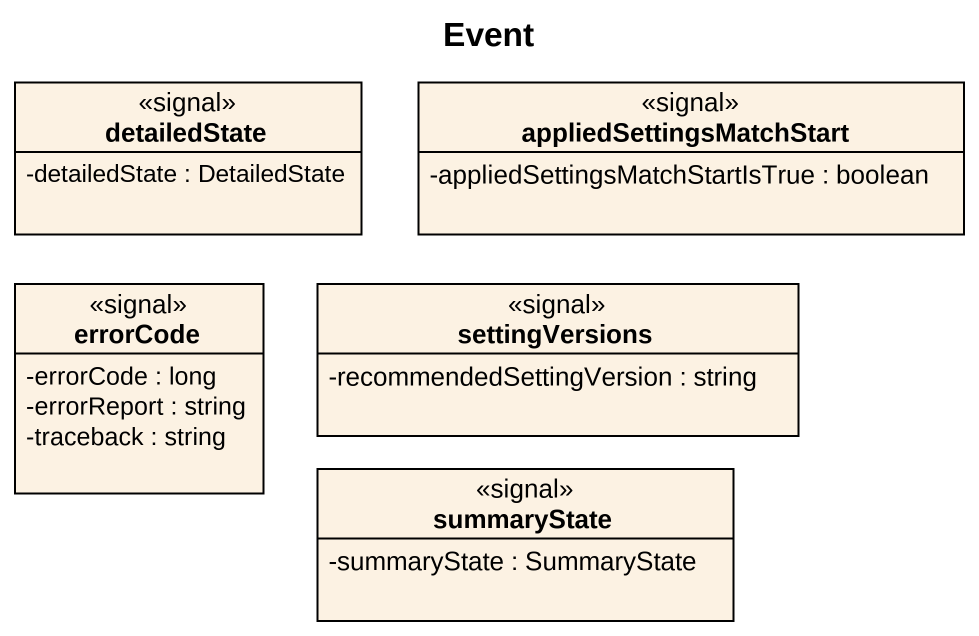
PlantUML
@startuml
title Event
hide circle
hide empty members
skinparam classAttributeIconSize 0
class detailedState <<signal>> {
  -detailedState : DetailedState
}
class appliedSettingsMatchStart <<signal>> {
  -appliedSettingsMatchStartIsTrue : boolean
}
class errorCode <<signal>> {
  -errorCode : long
  -errorReport : string
  -traceback : string
}
class settingVersions <<signal>> {
  -recommendedSettingVersion : string
}
class summaryState <<signal>> {
  -summaryState : SummaryState
}
@enduml
